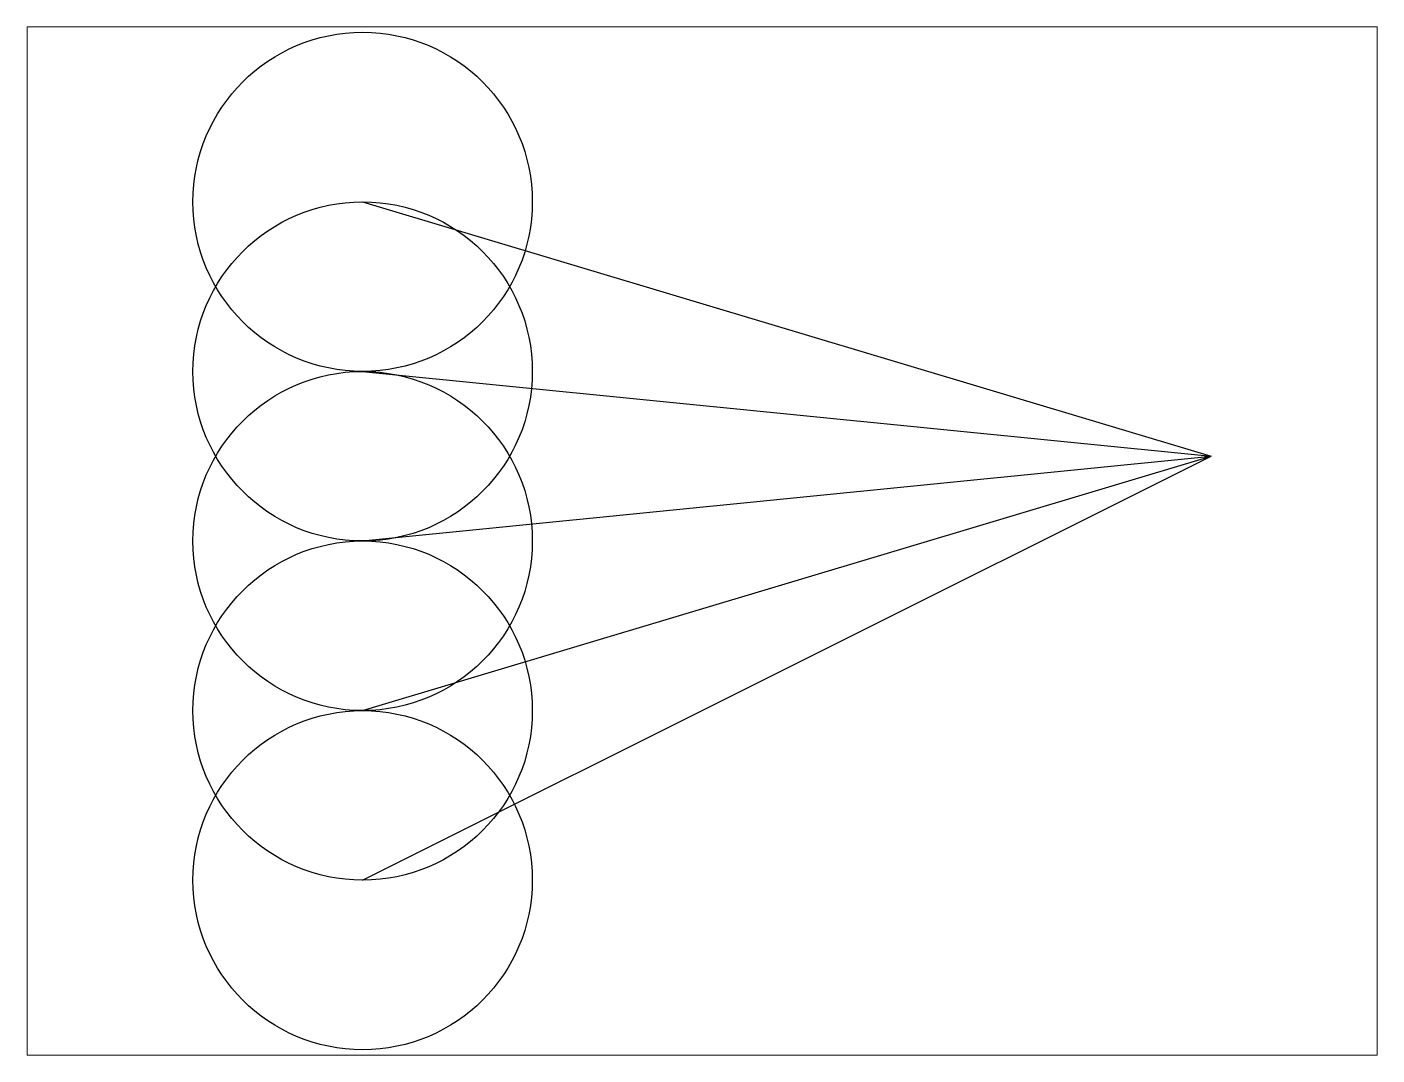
# Paper-space layout 'Layout1' of a CAD drawing. Header units: inches. Extents: x 1.05 to 9.45, y 0.8 to 7.2.
# The model-space entities are those that its viewports show. They can reach past a viewport. Long polylines and large blocks are cut down to what shows.
import ezdxf

# ---------------------------------------------------------------- set-up
doc = ezdxf.new("R2010")
doc.units = ezdxf.units.IN
doc.header["$MEASUREMENT"] = 0

msp = doc.modelspace()

# ---------------------------------------------------------------- linework, layer by layer
for p in [(0, 40), (0, 30), (0, 0), (0, 10), (0, 20)]:
    msp.add_line(p, (50, 25))
for centre in [(0, 40), (0, 30), (0, 20), (0, 10), (0, 0)]:
    msp.add_circle(centre, 10)

psp = doc.layouts.get("Layout1")

# ---------------------------------------------------------------- viewports
at = {"layer": '0'}
psp.add_viewport(center=(5.25, 4), size=(8.4, 6.4), view_center_point=(20, 20), view_height=60.621762, dxfattribs=at)

doc.saveas('drawing.dxf')
